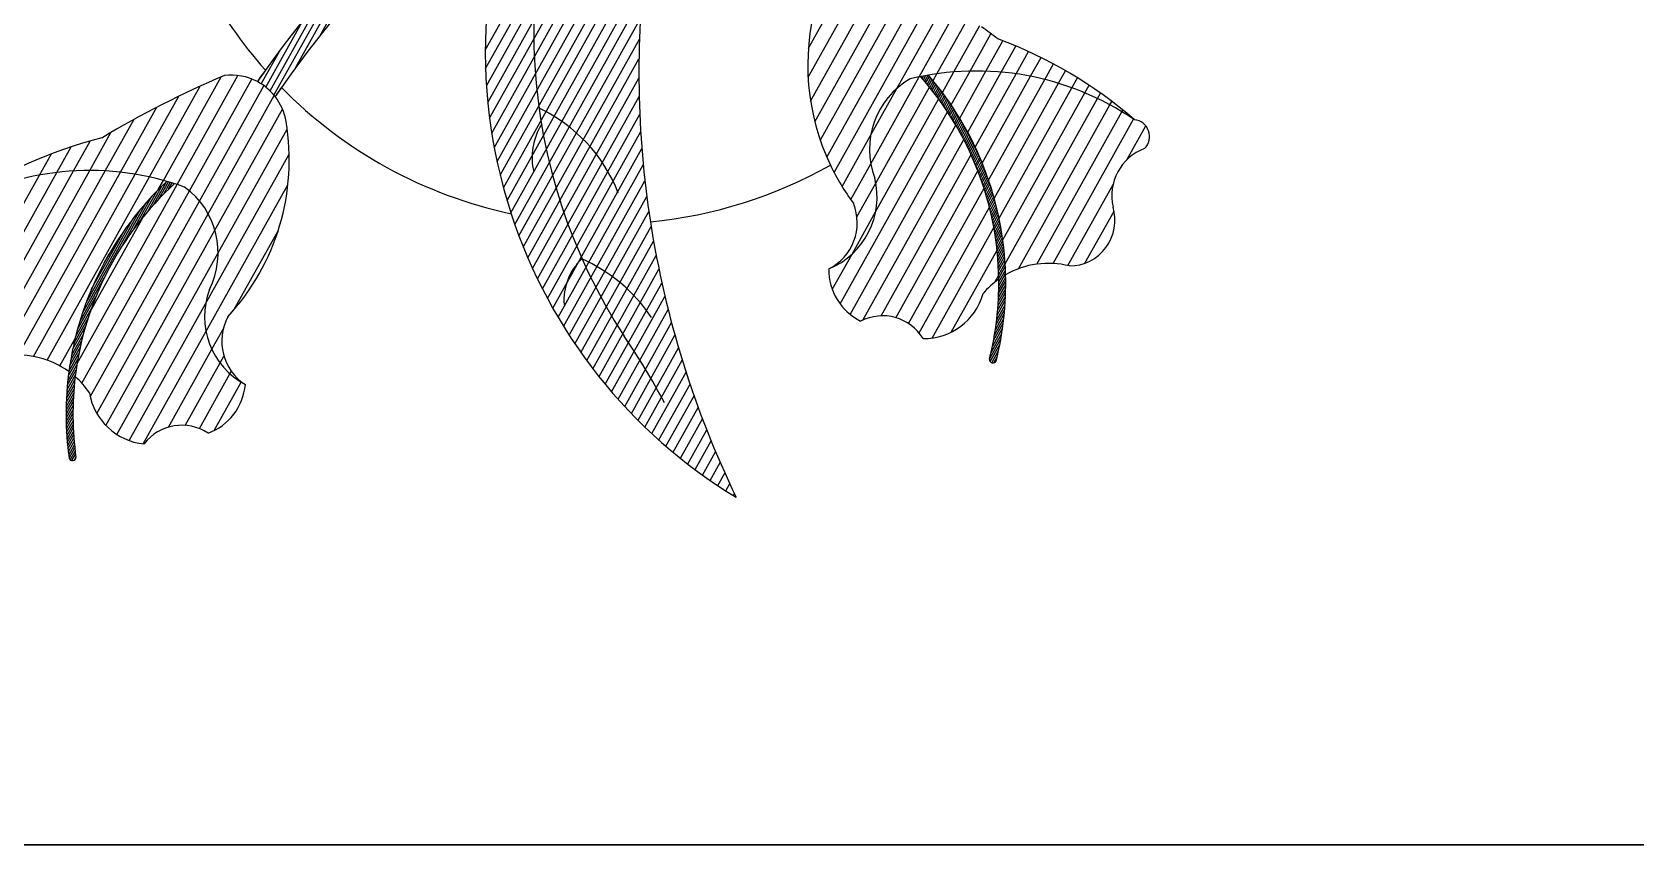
# Model space of a CAD drawing. Header units: inches. Extents: x 9636 to 21597, y -10243 to 557.
# Drawn here: x 14876.21 to 14885.97, y -8729.47 to -8724.53 of the extents above; entities that cross this region are included whole.
import ezdxf

# ---------------------------------------------------------------- set-up
doc = ezdxf.new("R2010")
doc.units = ezdxf.units.IN
doc.header["$MEASUREMENT"] = 0
for name, color, linetype in [('vflor', 10, 'Continuous'), ('vflor2', 50, 'Continuous'), ('Vflores5', 230, 'Continuous'), ('vfolha', 72, 'Continuous'), ('vfolha3', 86, 'Continuous')]:
    doc.layers.add(name, color=color, linetype=linetype)

# ---------------------------------------------------------------- blocks, each defined once
blk = doc.blocks.new('FF')
at = {"color": 252, "true_color": 0x939598}
blk.add_line((14988.1887, -8729.4703), (14799.1887, -8729.4703), dxfattribs=at)
at = {"color": 252, "ltscale": 7, "true_color": 0x939598}
blk.add_line((14873.1887, -8729.4703), (14988.1887, -8729.4703), dxfattribs=at)
at = {"layer": 'vflor', "color": 252, "linetype": 'Continuous', "lineweight": -3, "true_color": 0x939598}
for p, q in [((14880.9296, -8724.8018), (14881.3196, -8724.1037)), ((14880.9317, -8724.6254), (14881.2167, -8724.1152)), ((14880.9447, -8724.9475), (14881.4045, -8724.1246)), ((14880.9705, -8725.074), (14881.4777, -8724.1662)), ((14881.004, -8725.1867), (14881.5504, -8724.2089)), ((14881.0436, -8725.2886), (14881.6224, -8724.2527)), ((14881.0881, -8725.3817), (14881.6938, -8724.2975)), ((14881.4704, -8724.8701), (14881.7647, -8724.3434)), ((14881.606, -8724.8001), (14881.8349, -8724.3904)), ((14881.713, -8724.7813), (14881.9045, -8724.4385)), ((14881.8159, -8724.7698), (14881.9736, -8724.4877)), ((14881.9153, -8724.7647), (14882.042, -8724.538)), ((14882.0115, -8724.7652), (14882.1144, -8724.581)), ((14882.1048, -8724.7709), (14882.1933, -8724.6125)), ((14882.1954, -8724.7815), (14882.2708, -8724.6464)), ((14882.2835, -8724.7964), (14882.3471, -8724.6827)), ((14877.0086, -8725.4294), (14877.3603, -8724.7999)), ((14877.0913, -8725.4542), (14877.4614, -8724.7916)), ((14881.3107, -8725.3286), (14881.606, -8724.8001)), ((14881.69, -8724.8224), (14881.713, -8724.7813)), ((14881.7464, -8724.8943), (14881.8159, -8724.7698)), ((14881.8004, -8724.9704), (14881.9153, -8724.7647)), ((14881.8518, -8725.051), (14882.0115, -8724.7652)), ((14881.9006, -8725.1364), (14882.1048, -8724.7709)), ((14881.9464, -8725.2272), (14882.1954, -8724.7815)), ((14881.9888, -8725.3239), (14882.2835, -8724.7964)), ((14882.3693, -8724.8157), (14882.422, -8724.7213)), ((14882.4528, -8724.8389), (14882.4957, -8724.7622)), ((14876.9238, -8725.4085), (14877.2324, -8724.8561)), ((14877.1662, -8725.4927), (14877.5459, -8724.8131)), ((14877.2279, -8725.555), (14877.6197, -8724.8538)), ((14881.3099, -8725.1574), (14881.4704, -8724.8701)), ((14881.3415, -8725.4462), (14881.668, -8724.8619)), ((14882.0275, -8725.4274), (14882.3693, -8724.8157)), ((14882.0619, -8725.5386), (14882.4528, -8724.8389)), ((14882.091, -8725.6591), (14882.5341, -8724.8661)), ((14882.1138, -8725.791), (14882.6133, -8724.897)), ((14882.5341, -8724.8661), (14882.568, -8724.8054)), ((14882.6133, -8724.897), (14882.639, -8724.851)), ((14876.747, -8725.3796), (14876.9677, -8724.9844)), ((14876.8366, -8725.3919), (14877.1017, -8724.9174)), ((14877.2808, -8725.6331), (14877.6828, -8724.9135)), ((14881.3401, -8725.6214), (14881.7239, -8724.9346)), ((14882.1283, -8725.9377), (14882.6904, -8724.9317)), ((14882.2086, -8725.9667), (14882.7655, -8724.97)), ((14882.6904, -8724.9317), (14882.7088, -8724.8989)), ((14882.7655, -8724.97), (14882.7772, -8724.9492)), ((14876.6547, -8725.3719), (14876.8302, -8725.0579)), ((14877.3217, -8725.7325), (14877.7327, -8724.9969)), ((14881.1242, -8726.1805), (14881.7773, -8725.0116)), ((14881.1852, -8726.2441), (14881.8282, -8725.0933)), ((14882.3209, -8725.9385), (14882.8386, -8725.0119)), ((14882.4196, -8725.9345), (14882.9096, -8725.0575)), ((14882.8386, -8725.0119), (14882.8442, -8725.0018)), ((14882.9096, -8725.0575), (14882.91, -8725.0569)), ((14876.4616, -8725.3722), (14876.5633, -8725.1901)), ((14876.5597, -8725.3693), (14876.6886, -8725.1386)), ((14877.3411, -8725.8705), (14877.7613, -8725.1185)), ((14881.1368, -8725.4672), (14881.3099, -8725.1574)), ((14881.2622, -8726.279), (14881.8762, -8725.1801)), ((14882.8683, -8725.3042), (14882.9836, -8725.0978)), ((14876.2548, -8725.3969), (14876.3266, -8725.2684)), ((14876.3601, -8725.3811), (14876.4471, -8725.2255)), ((14877.265, -8726.1795), (14877.7732, -8725.2698)), ((14881.3732, -8726.253), (14881.921, -8725.2725)), ((14875.8288, -8726.3321), (14876.3601, -8725.3811)), ((14875.881, -8726.4114), (14876.4616, -8725.3722)), ((14875.9481, -8726.4639), (14876.5597, -8725.3693)), ((14876.028, -8726.4935), (14876.6547, -8725.3719)), ((14876.1252, -8726.4923), (14876.747, -8725.3796)), ((14881.1892, -8725.5461), (14881.3107, -8725.3286)), ((14881.4634, -8726.2643), (14881.9624, -8725.3712)), ((14875.8065, -8726.1993), (14876.2548, -8725.3969)), ((14876.2173, -8726.5002), (14876.8366, -8725.3919)), ((14876.3014, -8726.5224), (14876.9238, -8725.4085)), ((14876.4832, -8726.5424), (14877.0913, -8725.4542)), ((14876.9772, -8725.4857), (14877.0086, -8725.4294)), ((14877.2678, -8726.3472), (14877.7655, -8725.4564)), ((14881.2266, -8725.6519), (14881.3415, -8725.4462)), ((14881.5402, -8726.2995), (14881.9997, -8725.4771)), ((14882.509, -8725.9473), (14882.7847, -8725.4538)), ((14876.5124, -8726.6629), (14877.1662, -8725.4927)), ((14876.5628, -8726.7454), (14877.2279, -8725.555)), ((14876.5641, -8726.2249), (14876.8842, -8725.6521)), ((14876.6028, -8726.8465), (14877.2808, -8725.6331)), ((14881.1969, -8725.8778), (14881.3401, -8725.6214)), ((14881.6047, -8726.3567), (14882.0323, -8725.5914)), ((14882.6135, -8725.933), (14882.7908, -8725.6156)), ((14876.6583, -8726.9199), (14877.3217, -8725.7325)), ((14877.437, -8726.217), (14877.7059, -8725.7357)), ((14881.6837, -8726.3881), (14882.0593, -8725.7159)), ((14876.7245, -8726.9741), (14877.3411, -8725.8705)), ((14881.8001, -8726.3524), (14882.0791, -8725.8532)), ((14881.0769, -8726.0925), (14881.1969, -8725.8778)), ((14882.0677, -8726.0462), (14882.0893, -8726.0076)), ((14876.8002, -8727.0113), (14877.265, -8726.1795)), ((14876.8857, -8727.031), (14877.2678, -8726.3472)), ((14877.3034, -8726.4561), (14877.3713, -8726.3346)), ((14876.3785, -8726.5571), (14876.4711, -8726.3913)), ((14877.0385, -8726.9302), (14877.3034, -8726.4561)), ((14877.1412, -8726.9192), (14877.3534, -8726.5394)), ((14877.3534, -8726.5394), (14877.3763, -8726.4983)), ((14877.2267, -8726.9387), (14877.4131, -8726.6052)), ((14877.4131, -8726.6052), (14877.4215, -8726.5902)), ((14877.4809, -8726.6566), (14877.4823, -8726.6541)), ((14877.3166, -8726.9507), (14877.4809, -8726.6566))]:
    blk.add_line(p, q, dxfattribs=at)
at = {"layer": 'vflor', "color": 252, "lineweight": -3, "true_color": 0x939598}
for centre, radius, start, end in [((14882.3318, -8724.7301), 1.404, 164.28393, 205.57582), ((14878.5972, -8729.1523), 5.7583, 52.73656, 53.95722), ((14881.1633, -8727.0737), 2.668, 48.98006, 69.8177), ((14879.6114, -8730.1001), 5.7583, 112.80423, 121.14159), ((14877.4212, -8725.1268), 0.3375, 62.02518, 97.09168), ((14883.5733, -8728.9848), 7.2938, 144.59571, 145.26239), ((14881.9537, -8726.4688), 1.7046, 55.69656, 103.66733), ((14877.4212, -8725.1268), 0.3375, 37.96205, 62.02518), ((14883.5733, -8728.9848), 7.1537, 144.826, 145.36588), ((14881.7963, -8725.2407), 0.4935, 119.81976, 200.81846), ((14877.4212, -8725.1268), 0.3375, 9.53953, 37.96205), ((14876.3696, -8725.3048), 1.404, 317.21229, 9.59421), ((14882.9044, -8725.1625), 0.1022, 314.46204, 84.44969), ((14877.2816, -8727.7596), 2.668, 104.06045, 124.89808), ((14883.0837, -8725.5227), 0.3068, 110.53563, 193.02969), ((14876.5602, -8727.0739), 1.7046, 70.21081, 118.18158), ((14880.8759, -8725.5302), 0.4731, 292.33384, 13.96001), ((14880.9133, -8725.6866), 0.3152, 296.85987, 21.98729), ((14882.5184, -8725.6717), 0.2781, 270.16472, 16.67556), ((14881.4053, -8725.9725), 0.3496, 179.23003, 243.49012), ((14882.391, -8726.4548), 0.521, 75.7617, 119.91075), ((14877.7319, -8726.2556), 0.4731, 159.91814, 241.54431), ((14877.6781, -8726.4071), 0.3152, 151.89086, 237.01828), ((14881.3825, -8726.5424), 0.2895, 31.43018, 117.41726), ((14877.1584, -8726.6389), 0.3496, 290.38802, 354.64811), ((14877.1202, -8727.2079), 0.2895, 56.46088, 142.44796)]:
    blk.add_arc(centre, radius, start, end, dxfattribs=at)
at = {"layer": 'vflor2', "color": 252, "linetype": 'Continuous', "lineweight": -3, "true_color": 0x939598}
for p, q in [((14881.6156, -8724.7999), (14881.6168, -8724.7979)), ((14881.6235, -8724.8088), (14881.6312, -8724.795)), ((14881.6313, -8724.8179), (14881.6456, -8724.7923)), ((14881.6391, -8724.827), (14881.6599, -8724.7897)), ((14881.6468, -8724.8362), (14881.6687, -8724.797)), ((14881.6545, -8724.8454), (14881.6765, -8724.8061)), ((14881.6622, -8724.8547), (14881.6842, -8724.8153)), ((14881.6698, -8724.8641), (14881.6918, -8724.8246)), ((14881.6774, -8724.8736), (14881.6995, -8724.834)), ((14881.6849, -8724.8831), (14881.7071, -8724.8435)), ((14881.6924, -8724.8928), (14881.7146, -8724.853)), ((14881.6998, -8724.9024), (14881.7221, -8724.8625)), ((14881.7072, -8724.9122), (14881.7296, -8724.8722)), ((14881.7146, -8724.9221), (14881.737, -8724.8819)), ((14881.7219, -8724.932), (14881.7444, -8724.8917)), ((14881.7292, -8724.942), (14881.7518, -8724.9016)), ((14881.7365, -8724.952), (14881.7591, -8724.9115)), ((14881.7437, -8724.9622), (14881.7663, -8724.9216)), ((14881.7508, -8724.9724), (14881.7736, -8724.9317)), ((14881.7579, -8724.9827), (14881.7807, -8724.9419)), ((14881.765, -8724.9931), (14881.7879, -8724.9521)), ((14881.772, -8725.0036), (14881.795, -8724.9624)), ((14881.779, -8725.0141), (14881.802, -8724.9729)), ((14881.7859, -8725.0248), (14881.809, -8724.9834)), ((14881.7928, -8725.0355), (14881.816, -8724.9939)), ((14881.7996, -8725.0463), (14881.8229, -8725.0046)), ((14881.8064, -8725.0572), (14881.8298, -8725.0153)), ((14881.8131, -8725.0682), (14881.8366, -8725.0262)), ((14881.8198, -8725.0792), (14881.8433, -8725.0371)), ((14881.8264, -8725.0904), (14881.8501, -8725.0481)), ((14881.833, -8725.1016), (14881.8567, -8725.0591)), ((14881.8395, -8725.113), (14881.8634, -8725.0703)), ((14881.846, -8725.1244), (14881.87, -8725.0816)), ((14881.8524, -8725.1359), (14881.8765, -8725.0929)), ((14881.8588, -8725.1475), (14881.883, -8725.1043)), ((14881.8651, -8725.1592), (14881.8894, -8725.1159)), ((14881.8714, -8725.1711), (14881.8958, -8725.1275)), ((14881.8776, -8725.183), (14881.9021, -8725.1392)), ((14881.8838, -8725.195), (14881.9084, -8725.151)), ((14881.8899, -8725.2071), (14881.9146, -8725.1629)), ((14881.8959, -8725.2193), (14881.9207, -8725.1749)), ((14881.9019, -8725.2316), (14881.9268, -8725.187)), ((14881.9078, -8725.244), (14881.9329, -8725.1992)), ((14881.9137, -8725.2566), (14881.9389, -8725.2115)), ((14881.9195, -8725.2692), (14881.9448, -8725.2239)), ((14881.9252, -8725.2819), (14881.9507, -8725.2364)), ((14881.9309, -8725.2948), (14881.9565, -8725.249)), ((14881.9365, -8725.3078), (14881.9623, -8725.2618)), ((14881.9421, -8725.3209), (14881.968, -8725.2746)), ((14881.9476, -8725.3341), (14881.9736, -8725.2875)), ((14881.953, -8725.3474), (14881.9792, -8725.3006)), ((14881.9583, -8725.3609), (14881.9847, -8725.3138)), ((14881.9636, -8725.3745), (14881.9901, -8725.3271)), ((14881.9688, -8725.3882), (14881.9955, -8725.3405)), ((14881.974, -8725.402), (14882.0008, -8725.354)), ((14881.979, -8725.416), (14882.006, -8725.3677)), ((14881.984, -8725.4301), (14882.0112, -8725.3815)), ((14876.9129, -8725.6176), (14876.9985, -8725.4644)), ((14876.9483, -8725.5774), (14877.0263, -8725.4378)), ((14876.9807, -8725.5424), (14877.039, -8725.438)), ((14877.0109, -8725.5114), (14877.0501, -8725.4412)), ((14877.0395, -8725.4832), (14877.0611, -8725.4446)), ((14877.0667, -8725.4575), (14877.072, -8725.448)), ((14881.9889, -8725.4443), (14882.0163, -8725.3954)), ((14881.9937, -8725.4587), (14882.0213, -8725.4094)), ((14881.9985, -8725.4733), (14882.0262, -8725.4236)), ((14882.0031, -8725.488), (14882.0311, -8725.4379)), ((14882.0077, -8725.5028), (14882.0359, -8725.4524)), ((14882.0122, -8725.5178), (14882.0406, -8725.467)), ((14882.0166, -8725.5329), (14882.0452, -8725.4817)), ((14876.7553, -8725.8307), (14876.905, -8725.5627)), ((14876.8255, -8725.728), (14876.9383, -8725.5261)), ((14876.8732, -8725.6657), (14876.9693, -8725.4936)), ((14882.0209, -8725.5482), (14882.0498, -8725.4966)), ((14882.0251, -8725.5637), (14882.0542, -8725.5117)), ((14882.0293, -8725.5794), (14882.0586, -8725.5269)), ((14882.0333, -8725.5952), (14882.0629, -8725.5422)), ((14882.0372, -8725.6112), (14882.0671, -8725.5578)), ((14882.041, -8725.6274), (14882.0711, -8725.5735)), ((14876.5159, -8726.2361), (14876.8684, -8725.6051)), ((14876.5379, -8726.1736), (14876.8268, -8725.6567)), ((14882.0447, -8725.6438), (14882.0751, -8725.5893)), ((14882.0483, -8725.6603), (14882.079, -8725.6054)), ((14882.0518, -8725.6771), (14882.0828, -8725.6216)), ((14882.0552, -8725.6941), (14882.0865, -8725.6381)), ((14882.0585, -8725.7113), (14882.0901, -8725.6547)), ((14882.0616, -8725.7287), (14882.0936, -8725.6715)), ((14876.5697, -8726.0937), (14876.7754, -8725.7256)), ((14882.0646, -8725.7464), (14882.0969, -8725.6885)), ((14882.0674, -8725.7643), (14882.1002, -8725.7057)), ((14882.0702, -8725.7825), (14882.1033, -8725.7232)), ((14882.0728, -8725.8009), (14882.1063, -8725.7409)), ((14882.0752, -8725.8195), (14882.1091, -8725.7588)), ((14882.0775, -8725.8385), (14882.1118, -8725.777)), ((14882.0796, -8725.8577), (14882.1144, -8725.7954)), ((14882.0815, -8725.8773), (14882.1169, -8725.814)), ((14882.0833, -8725.8972), (14882.1191, -8725.833)), ((14882.0849, -8725.9174), (14882.1213, -8725.8522)), ((14882.0862, -8725.9379), (14882.1232, -8725.8718)), ((14876.6475, -8725.9314), (14876.678, -8725.8769)), ((14882.0874, -8725.9588), (14882.125, -8725.8916)), ((14882.0884, -8725.9801), (14882.1266, -8725.9118)), ((14882.0891, -8726.0018), (14882.128, -8725.9323)), ((14882.0896, -8726.024), (14882.1292, -8725.9531)), ((14876.4989, -8726.2895), (14876.6487, -8726.0215)), ((14882.0879, -8726.1422), (14882.1319, -8726.0635)), ((14882.0889, -8726.1174), (14882.1319, -8726.0405)), ((14882.0895, -8726.0933), (14882.1316, -8726.018)), ((14882.0898, -8726.0697), (14882.131, -8725.996)), ((14882.0899, -8726.0466), (14882.1302, -8725.9743)), ((14876.4852, -8726.3371), (14876.598, -8726.1352)), ((14882.08, -8726.2484), (14882.1291, -8726.1606)), ((14882.0827, -8726.2206), (14882.1303, -8726.1355)), ((14882.0848, -8726.1937), (14882.1311, -8726.1109)), ((14882.0866, -8726.1676), (14882.1317, -8726.0869)), ((14876.4738, -8726.3805), (14876.57, -8726.2084)), ((14882.0688, -8726.3376), (14882.1231, -8726.2404)), ((14882.0732, -8726.3067), (14882.1255, -8726.2131)), ((14882.0769, -8726.277), (14882.1275, -8726.1865)), ((14876.4561, -8726.4583), (14876.5341, -8726.3187)), ((14876.4642, -8726.4206), (14876.5498, -8726.2675)), ((14882.0425, -8726.4767), (14882.1079, -8726.3597)), ((14882.0507, -8726.439), (14882.1126, -8726.3282)), ((14882.0577, -8726.4035), (14882.1167, -8726.2979)), ((14882.0637, -8726.3698), (14882.1201, -8726.2687)), ((14876.4379, -8726.5599), (14876.5017, -8726.4457)), ((14876.4431, -8726.5276), (14876.5107, -8726.4066)), ((14876.4491, -8726.4938), (14876.5213, -8726.3645)), ((14882.0329, -8726.5169), (14882.1024, -8726.3926)), ((14882.0376, -8726.5316), (14882.096, -8726.4271)), ((14876.4265, -8726.6495), (14876.482, -8726.5501)), ((14876.4297, -8726.6207), (14876.4876, -8726.5171)), ((14876.4335, -8726.5909), (14876.4941, -8726.4823)), ((14882.0468, -8726.5382), (14882.0885, -8726.4635)), ((14882.0592, -8726.539), (14882.0798, -8726.5021)), ((14876.4197, -8726.7306), (14876.4696, -8726.6413)), ((14876.4215, -8726.7044), (14876.4731, -8726.6121)), ((14876.4237, -8726.6773), (14876.4772, -8726.5817)), ((14876.4161, -8726.8292), (14876.4607, -8726.7493)), ((14876.4165, -8726.8054), (14876.4623, -8726.7235)), ((14876.4172, -8726.7811), (14876.4643, -8726.6969)), ((14876.4183, -8726.7562), (14876.4667, -8726.6696)), ((14876.416, -8726.8524), (14876.4596, -8726.7745)), ((14876.4161, -8726.8752), (14876.4587, -8726.799)), ((14876.4165, -8726.8975), (14876.4582, -8726.8229)), ((14876.4172, -8726.9193), (14876.458, -8726.8463)), ((14876.4181, -8726.9408), (14876.4581, -8726.8691)), ((14876.4192, -8726.9619), (14876.4585, -8726.8915)), ((14876.4205, -8726.9826), (14876.4591, -8726.9135)), ((14876.422, -8727.0029), (14876.4599, -8726.935)), ((14876.4236, -8727.0229), (14876.4609, -8726.9562)), ((14876.4255, -8727.0426), (14876.4622, -8726.9769)), ((14876.4275, -8727.0621), (14876.4637, -8726.9973)), ((14876.4297, -8727.0812), (14876.4653, -8727.0174)), ((14876.4321, -8727.1), (14876.4672, -8727.0371)), ((14876.4345, -8727.1186), (14876.4692, -8727.0565)), ((14876.4416, -8727.129), (14876.4714, -8727.0757)), ((14876.452, -8727.1334), (14876.4737, -8727.0945)), ((14876.4667, -8727.13), (14876.4762, -8727.1131))]:
    blk.add_line(p, q, dxfattribs=at)
at = {"layer": 'vflor2', "color": 252, "lineweight": -3, "true_color": 0x939598}
for centre, radius, start, end in [((14880.191, -8726.0553), 1.8989, 0.77322, 41.44981), ((14880.191, -8726.0553), 1.9409, 1.5408, 40.71341), ((14878.3569, -8726.8508), 1.9409, 133.16473, 172.33734), ((14878.3569, -8726.8508), 1.8989, 132.42834, 173.10492), ((14882.391, -8726.4548), 0.521, 125.3314, 139.69655), ((14880.191, -8726.0553), 1.8989, 345.92103, 0.77322), ((14880.191, -8726.0553), 1.9409, 345.92103, 1.5408), ((14882.0543, -8726.5181), 0.0215, 177.85018, 333.99189), ((14878.3569, -8726.8508), 1.9409, 172.33734, 187.95711), ((14878.3569, -8726.8508), 1.8989, 173.10492, 187.95711), ((14876.1268, -8727.0133), 0.521, 34.18159, 48.54674), ((14876.4549, -8727.1121), 0.0215, 199.88625, 356.02796)]:
    blk.add_arc(centre, radius, start, end, dxfattribs=at)
at = {"layer": 'Vflores5', "color": 252, "lineweight": -3, "true_color": 0x939598}
for centre, radius, start, end in [((14882.3318, -8724.7301), 1.404, 205.57582, 216.66586), ((14876.8476, -8725.8695), 0.4935, 333.05968, 54.05838), ((14881.6341, -8726.0184), 0.373, 269.30313, 344.55085), ((14876.1268, -8727.0133), 0.521, 53.96739, 98.11644), ((14876.9259, -8726.6601), 0.373, 189.32729, 264.57501)]:
    blk.add_arc(centre, radius, start, end, dxfattribs=at)
at = {"layer": 'vfolha', "color": 252, "linetype": 'Continuous', "lineweight": -3, "true_color": 0x939598}
for p, q in [((14878.9662, -8724.6369), (14879.7622, -8723.2123)), ((14878.9679, -8724.7491), (14879.7966, -8723.2658)), ((14878.9731, -8724.8549), (14879.829, -8723.3229)), ((14878.9813, -8724.9553), (14879.8591, -8723.3842)), ((14878.9922, -8725.051), (14879.8867, -8723.4501)), ((14879.0053, -8725.1426), (14879.9112, -8723.5213)), ((14879.0205, -8725.2305), (14879.9321, -8723.599)), ((14879.0376, -8725.3151), (14879.9485, -8723.6847)), ((14879.0563, -8725.3967), (14879.959, -8723.7811)), ((14879.0766, -8725.4755), (14879.961, -8723.8927)), ((14879.0983, -8725.5518), (14879.9481, -8724.0308)), ((14879.1214, -8725.6257), (14879.9303, -8724.1778)), ((14879.1456, -8725.6974), (14879.9181, -8724.3148)), ((14879.171, -8725.7671), (14879.9095, -8724.4455)), ((14879.1975, -8725.8348), (14879.9039, -8724.5706)), ((14879.225, -8725.9007), (14879.901, -8724.6909)), ((14879.2535, -8725.9648), (14879.9005, -8724.8069)), ((14879.2829, -8726.0273), (14879.9022, -8724.9189)), ((14879.3132, -8726.0882), (14879.9059, -8725.0275)), ((14879.3444, -8726.1476), (14879.9114, -8725.1329)), ((14879.3763, -8726.2056), (14879.9185, -8725.2353)), ((14879.4091, -8726.2621), (14879.9271, -8725.3349)), ((14879.4426, -8726.3173), (14879.9372, -8725.4321)), ((14879.4768, -8726.3712), (14879.9486, -8725.5269)), ((14879.5117, -8726.4239), (14879.9612, -8725.6194)), ((14879.5473, -8726.4753), (14879.9749, -8725.7099)), ((14879.5835, -8726.5256), (14879.9898, -8725.7985)), ((14879.6204, -8726.5747), (14880.0057, -8725.8852)), ((14879.6579, -8726.6227), (14880.0225, -8725.9702)), ((14879.6961, -8726.6695), (14880.0403, -8726.0535)), ((14879.7348, -8726.7154), (14880.059, -8726.1352)), ((14879.7741, -8726.7601), (14880.0785, -8726.2154)), ((14879.814, -8726.8039), (14880.0988, -8726.2942)), ((14879.8545, -8726.8466), (14880.1199, -8726.3715)), ((14879.8955, -8726.8883), (14880.1417, -8726.4476)), ((14879.9371, -8726.9291), (14880.1643, -8726.5224)), ((14879.9791, -8726.9689), (14880.1875, -8726.596)), ((14880.0218, -8727.0077), (14880.2114, -8726.6683)), ((14880.0649, -8727.0457), (14880.2359, -8726.7396)), ((14880.1086, -8727.0827), (14880.2611, -8726.8097)), ((14880.1527, -8727.1187), (14880.2868, -8726.8788)), ((14880.1974, -8727.1539), (14880.3131, -8726.9468)), ((14880.2426, -8727.1882), (14880.34, -8727.0139)), ((14880.2883, -8727.2216), (14880.3674, -8727.0799)), ((14880.3344, -8727.2541), (14880.3953, -8727.1451)), ((14880.3811, -8727.2857), (14880.4238, -8727.2093)), ((14880.4283, -8727.3164), (14880.4528, -8727.2726)), ((14880.4759, -8727.3463), (14880.4822, -8727.335))]:
    blk.add_line(p, q, dxfattribs=at)
at = {"layer": 'vfolha', "color": 252, "lineweight": -3, "true_color": 0x939598}
for centre, radius, start, end in [((14882.6546, -8724.5255), 3.3937, 153.86952, 213.04653), ((14882.1356, -8724.6462), 3.1694, 154.02019, 198.12555), ((14879.7038, -8722.9213), 2.7723, 194.87533, 221.52458), ((14885.8337, -8724.7727), 5.9333, 173.07399, 188.80337), ((14879.7038, -8722.9213), 2.7723, 224.48202, 257.91652), ((14878.8935, -8725.8474), 0.9451, 21.1714, 64.99584), ((14879.6305, -8725.2894), 0.3798, 148.11331, 193.44807), ((14879.7038, -8722.9213), 2.7723, 275.51686, 299.41394), ((14882.1356, -8724.6462), 3.1694, 198.12555, 238.77431), ((14885.8337, -8724.7727), 5.9333, 188.80337, 205.81465), ((14879.7935, -8726.1593), 0.3492, 133.64951, 184.17137), ((14879.1565, -8726.808), 0.9845, 33.57779, 66.28475), ((14876.7866, -8728.4767), 3.6815, 27.39509, 34.79178)]:
    blk.add_arc(centre, radius, start, end, dxfattribs=at)
at = {"layer": 'vfolha3', "color": 252, "linetype": 'Continuous', "lineweight": -3, "true_color": 0x939598}
for p, q in [((14877.9587, -8724.5518), (14878.2935, -8723.9526)), ((14877.8145, -8724.7408), (14878.1976, -8724.0552)), ((14877.6808, -8724.9111), (14878.0954, -8724.169)), ((14877.6568, -8724.885), (14877.9849, -8724.2977)), ((14877.6309, -8724.8623), (14877.8626, -8724.4475)), ((14877.6033, -8724.8426), (14877.7214, -8724.6311))]:
    blk.add_line(p, q, dxfattribs=at)
at = {"layer": 'vfolha3', "color": 252, "lineweight": -3, "true_color": 0x939598}
for radius, end in [(7.2938, 145.26239), (7.1537, 145.36588)]:
    blk.add_arc((14883.5733, -8728.9848), radius, 123.6648, end, dxfattribs=at)

msp = doc.modelspace()

# ---------------------------------------------------------------- block references
at = {"color": 18, "true_color": 0x000000}
msp.add_blockref('FF', (0, 0), dxfattribs=at)

doc.saveas('drawing.dxf')
